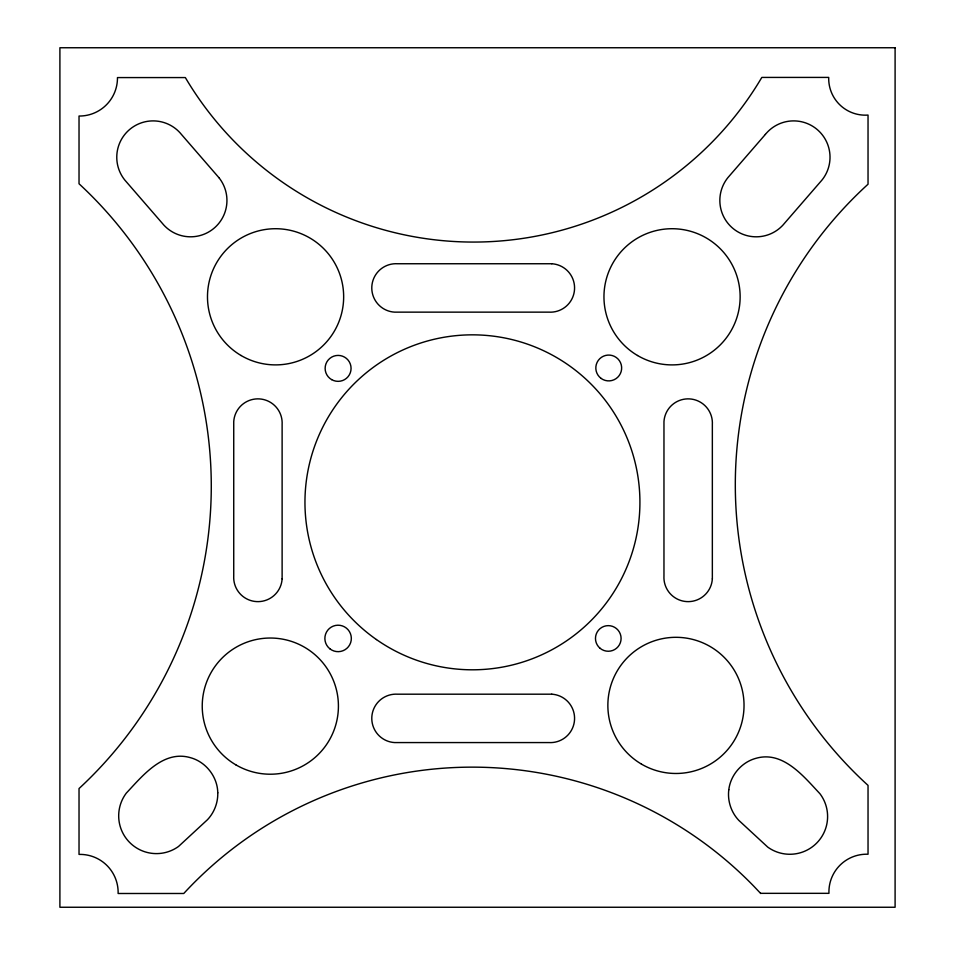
<?xml version="1.0" encoding="UTF-8"?>
<svg xmlns="http://www.w3.org/2000/svg" width="955" height="955" viewBox="0 0 955 955"><rect width="100%" height="100%" fill="white"/><g stroke="black" fill="none" stroke-linecap="round" stroke-linejoin="round"><path stroke-width="1.43" d="M760.574 893.343L828.952 893.331A37.687 37.687 0 0 1 868.035 854.236L868.035 785.392A406.735 406.735 0 0 1 868.035 184.22L868.035 115.066A36.624 36.624 0 0 1 828.713 77.415L761.803 77.427A334.692 334.692 0 0 1 185.342 77.57L117.465 77.582A38.033 38.033 0 0 1 79.026 116.033L79.026 183.766A411.844 411.844 0 0 1 79.026 788.555L79.026 854.415A38.033 38.033 0 0 1 118.122 893.498L183.766 893.486A392.481 392.481 0 0 1 753.734 886.133L760.705 893.486M217.776 792.817C218.038 802.666 214.266 812.514 207.498 819.677L178.513 846.476A37.746 37.746 0 0 1 126.347 793.068C142.438 776.009 163.066 749.914 190.141 757.59C205.755 761.66 217.537 776.678 217.776 792.817M728.796 789.797C727.388 800.803 731.148 812.299 738.788 820.345L767.772 847.133A37.746 37.746 0 0 0 819.939 793.724C803.847 776.678 783.219 750.582 756.145 758.258C741.772 762.042 730.515 775.03 728.796 789.797M765.361 134.428L727.889 177.642A36.362 36.362 0 0 0 733.38 228.758A36.362 36.362 0 0 0 784.509 223.279L821.968 180.065A36.362 36.362 0 0 0 816.489 128.949A36.362 36.362 0 0 0 765.361 134.428M895.098 47.75L59.902 47.75L59.902 907.25L895.098 907.25L895.098 47.75M551.787 263.747L397.483 263.747A24.233 24.233 0 0 0 371.829 286.488A24.233 24.233 0 0 0 394.57 312.142L548.886 312.142A24.233 24.233 0 0 0 574.528 289.389A24.233 24.233 0 0 0 551.787 263.747M551.787 694.19L397.483 694.19A24.233 24.233 0 0 0 371.829 716.93A24.233 24.233 0 0 0 394.57 742.572L548.886 742.572A24.233 24.233 0 0 0 574.528 719.831A24.233 24.233 0 0 0 551.787 694.19M218.898 177.642L181.426 134.428A36.362 36.362 0 0 0 130.298 128.949A36.362 36.362 0 0 0 124.819 180.065L162.29 223.279A36.362 36.362 0 0 0 213.407 228.758A36.362 36.362 0 0 0 218.898 177.642M712.346 578.849L712.346 424.545A24.233 24.233 0 0 0 689.606 398.904A24.233 24.233 0 0 0 663.964 421.644L663.964 575.949A24.233 24.233 0 0 0 686.705 601.59A24.233 24.233 0 0 0 712.346 578.849M282.119 578.849L282.119 424.545A24.233 24.233 0 0 0 259.378 398.904A24.233 24.233 0 0 0 233.736 421.644L233.736 575.949A24.233 24.233 0 0 0 256.477 601.59A24.233 24.233 0 0 0 282.119 578.849M376.425 639.552A167.483 167.483 0 0 0 639.289 516.846A167.483 167.483 0 0 0 401.601 350.557A167.483 167.483 0 0 0 376.425 639.552M241.054 355.499A68.092 68.092 0 0 0 343.657 297.363A68.092 68.092 0 0 0 241.997 237.568A68.092 68.092 0 0 0 241.054 355.499M637.522 355.499A68.092 68.092 0 0 0 740.137 297.363A68.092 68.092 0 0 0 638.477 237.568A68.092 68.092 0 0 0 637.522 355.499M235.801 764.812A68.092 68.092 0 0 0 338.416 706.664A68.092 68.092 0 0 0 236.756 646.881A68.092 68.092 0 0 0 235.801 764.812M641.426 764.084A68.092 68.092 0 0 0 744.029 705.936A68.092 68.092 0 0 0 642.381 646.153A68.092 68.092 0 0 0 641.426 764.084M331.624 379.613A12.964 12.964 0 0 0 351.07 368.379A12.964 12.964 0 0 0 331.624 357.146A12.964 12.964 0 0 0 331.624 379.613M600.074 648.278A12.809 12.809 0 0 0 620.905 640.626A12.809 12.809 0 0 0 603.87 626.42A12.809 12.809 0 0 0 600.074 648.278M329.845 648.779A13.239 13.239 0 0 0 351.189 640.423A13.239 13.239 0 0 0 333.283 626.11A13.239 13.239 0 0 0 329.845 648.779M601.161 378.443A12.916 12.916 0 0 0 621.586 369.31A12.916 12.916 0 0 0 603.465 356.191A12.916 12.916 0 0 0 601.161 378.443"/></g></svg>
